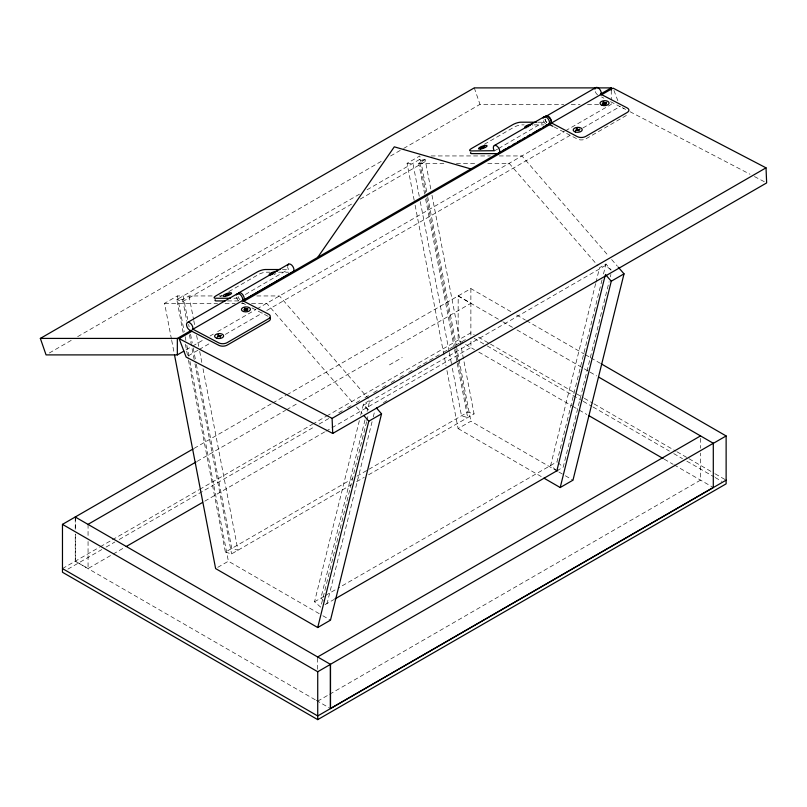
<?xml version="1.0" encoding="UTF-8"?>
<svg xmlns="http://www.w3.org/2000/svg" width="807" height="807" viewBox="0 0 807 807"><rect width="100%" height="100%" fill="white"/><g stroke="black" fill="none" stroke-linecap="round" stroke-linejoin="round"><path stroke-width="0.61" stroke-dasharray="4.04 3.03" d="M366.59 421.748L320.722 607.157L314.528 601.79L359.498 420.054M360.699 415.171L363.463 404.025L369.838 400.343L367.124 411.328M365.006 419.872L320.904 598.108L322.921 599.853M366.892 420.538L368.406 414.435M372.067 421.728L327.097 603.475L323.758 600.579M373.278 416.846L374.478 411.974M595.647 283.58L550.636 465.478L555.993 470.118M595.949 282.359L599.571 267.702L605.956 264.02L611.07 269.931M602.022 279.898L557.022 461.796L338.446 587.98M603.495 273.946L605.956 264.02M556.83 470.834L563.205 467.152L609.083 281.754M610.294 276.872L610.899 274.43M49.328 353.002L72.227 339.787M77.674 336.64L381.862 161.017M390.588 155.983L402.582 149.063M403.671 148.427L479.994 104.365L563.76 104.365M171.457 339.091L164.567 303.311L177.338 295.947L183.179 295.947L187.708 319.461M414.183 200.328L407.061 163.317L419.822 155.943L426.711 191.723M359.478 194.164L176.804 299.629L183.229 333.049M367.094 189.766L419.287 159.635L425.138 159.635L430.958 189.887M351.539 204.11L182.987 301.415L176.804 299.629L182.644 299.629L189.03 295.947L212.887 295.947M424.694 194.174L418.752 163.317L425.138 159.635M360.235 199.087L425.481 161.42L419.287 159.635L425.723 193.044M220.129 296.643L222.318 295.382M228.865 291.609L258.341 274.592A5.871 1.513 -19.1 0 1 266.189 272.191L269.901 272.191M484.371 144.292L513.847 127.274A5.871 1.513 -19.1 0 1 521.705 124.883L524.177 124.883M245.328 294.505L288.472 269.296A4.509 2.603 60 0 1 287.675 267.157M494.348 150.939L497.586 149.073M498.676 148.448L543.979 121.978M186.054 349.855L191.511 346.707M192.601 346.082L203.505 339.787M210.042 336.005L213.31 334.118M217.678 331.606L255.829 309.575M256.929 308.94L564.386 131.43M565.475 130.805L611.262 104.365L611.262 100.835M188.303 355.786L198.119 350.127M199.208 349.492L210.113 343.197M225.375 334.391L262.436 312.985M266.804 310.463L569.903 135.475M582.987 127.92L620.048 106.514M194.205 448.319L271.656 403.601M272.746 402.975L285.829 395.41M286.929 394.784L470.874 288.583L512.324 312.511M197.15 461.352L285.507 410.339M286.596 409.714L298.6 402.784M302.958 400.262L470.945 303.281L458.184 295.907L458.114 340.161L474.476 349.613M389.478 364.885L402.239 357.521M62.472 568.582L99.301 547.317M100.391 546.692L111.305 540.387M112.395 539.762L198.966 489.778M199.662 489.375L312.016 424.512M312.541 424.21L326.199 416.321M326.734 416.008L470.874 332.797L474.153 334.683M67.929 569.117L101.783 549.567M106.151 547.045L114.887 542.001M119.254 539.479L314.72 426.631M319.088 424.109L328.913 418.44M338.748 412.76L343.116 410.238M347.484 407.717L351.852 405.195M356.22 402.673L360.588 400.151M364.956 397.629L369.324 395.107M373.691 392.585L378.059 390.063M382.427 387.542L386.795 385.02M391.163 382.498L395.531 379.976M399.899 377.454L404.267 374.932M408.635 372.41L413.002 369.888M417.37 367.367L439.21 354.757M443.578 352.235L465.417 339.626M75.303 534.153L75.303 561.178L88.064 568.542L112.062 554.691M113.151 554.056L124.066 547.761M204.786 501.157L324.777 431.876M325.867 431.251L470.945 347.484L470.945 337.659M383.446 402.612L387.794 400.101M188.475 360.275L225.385 552.119L352.619 478.662M356.966 476.15L367.841 469.876M368.93 469.25L467.878 412.115L474.072 413.9L431.785 194.194M225.385 552.119L231.579 553.905L351.196 484.846M356.633 481.708L364.239 477.31M368.597 474.798L474.072 413.9M217.749 567.351L228.381 561.218L321.801 615.146M446.957 370.595L458.114 428.578L470.874 421.214L557.768 471.379M314.528 601.79L324.313 596.141M325.403 595.516L337.366 588.606M324.969 604.695L333.765 599.621M317.655 701.172L328.56 694.877M329.649 694.242L700.526 480.125L700.526 453.1M273.926 274.471L275.106 274.309M571.255 104.365L580.011 104.365M587.506 104.365L598.764 104.365M537.976 122.21L544.12 122.21M534.073 124.883L543.958 124.883M431.17 155.943L490.414 155.943M499.24 155.943L521.927 155.943L608.387 255.779M407.061 163.317L412.912 163.317L419.337 196.726M418.752 163.317L443.87 163.317M456.429 163.317L476.513 163.317M487.821 163.317L509.167 163.317L597.926 265.806M282.47 269.518L288.613 269.518M278.556 272.191L288.452 272.191M219.161 295.947L221.673 295.947M256.838 295.947L279.434 295.947L368.204 398.446M233.919 298.257L238.701 298.025M227.554 300.93L238.68 300.93M164.567 303.311L217.517 303.311M225.072 303.311L235.16 303.311M241.464 303.311L243.986 303.311M251.542 303.311L266.673 303.311L353.133 403.147M622.278 107.674L625.607 109.409M630.045 111.729L749.996 174.231M754.434 176.551L764.431 181.757M601.629 97.022L603.858 98.182M610.556 101.672L623.942 108.642M554.086 126.921L577.509 139.127A5.871 3.218 -2.4 0 0 585.801 138.885L627.281 114.937A5.871 3.218 -2.4 0 0 628.36 114.1M241.918 302.675L247.497 305.581M251.955 307.901L268.691 316.616M516.692 315.033L525.418 320.066M526.507 320.702L584.318 354.081M585.408 354.707L589.776 357.229M590.865 357.854L600.68 363.523M458.114 295.947L501.742 321.146M502.832 321.771L512.657 327.44M517.015 329.962L589.009 371.523M590.099 372.158L596.645 375.931M478.511 337.205L489.415 343.5M490.515 344.125L583.229 397.659M584.318 398.295L593.044 403.329M594.144 403.954L675.953 451.194M677.043 451.819L687.947 458.124M689.037 458.749L714.134 473.235M715.224 473.86L726.129 480.165M474.153 338.365L486.147 345.295M487.236 345.921L582.14 400.716M583.229 401.341L591.955 406.385M593.044 407.01L669.407 451.093M673.774 453.615L682.5 458.658M686.858 461.17L714.134 476.917M715.224 477.552L721.771 481.325M478.833 352.124L571.558 405.659M572.647 406.284L578.105 409.442M579.194 410.067L586.83 414.475M664.282 459.193L673.008 464.227M674.097 464.862L713.297 487.489M558.858 472.014L564.285 475.141M565.374 475.777L572.98 480.165M458.114 428.578L541.749 476.866M322.881 615.771L330.487 620.159M315.214 699.77L75.233 561.218L75.233 534.194M316.304 700.395L329.397 707.951M610.919 270.012L605.613 265.412L363.12 405.417L369.303 410.773L363.463 404.025M557.899 462.562L563.205 467.152M611.676 259.582L617.436 266.239M356.422 406.95L362.192 413.608M613.935 90.414L617.869 100.764M474.284 87.892L479.994 104.365M427.66 196.666L456.157 344.72M456.389 345.951L458.769 358.288M459.001 359.529L470.874 421.214M426.671 197.997L455.491 347.756M455.733 348.997L458.114 361.375M458.356 362.605L467.878 412.115M425.642 199.107L454.391 348.463M454.623 349.703L457.004 362.04M457.236 363.281L467.687 417.592L461.503 415.797L451.97 366.297M420.296 201.679L449.116 351.438M449.348 352.679L451.738 365.057M415.131 205.26L445.999 365.662M189.03 295.947L193.539 319.401M193.781 320.631L194.729 325.574M196.626 335.45L198.764 346.556M199.712 351.489L201.851 362.605M203.041 368.769L237.964 550.223L231.77 548.437L196.283 364.018M188.656 324.414L189.131 326.885M190.563 334.31L192.227 342.975M193.186 347.928L196.04 362.777M182.644 299.629L186.8 321.216M189.423 334.834L194.184 359.589M195.001 363.816L231.579 553.905M177.338 295.947L184.218 331.727M185.166 336.66L185.882 340.362M186.831 345.295L188.969 356.401M189.917 361.334L228.381 561.218M185.378 344.185L188.233 359.044M171.689 340.332L174.07 352.669M700.526 438.362L700.526 448.188M611.262 90.243L611.262 99.654M470.874 288.583L470.874 336.479M317.655 658.189L317.655 669.245M88.064 524.328L88.064 536.615M88.064 541.527L88.064 568.542M75.303 516.964L75.303 529.241M75.233 518.235L75.233 529.281M597.614 94.863A4.509 2.603 60 0 1 595.011 90.697M546.601 122.341A4.509 2.603 60 0 1 545.159 119.022M238.448 300.638A4.509 2.603 60 0 1 236.29 296.502M545.673 123.996A4.509 2.603 60 0 1 543.232 119.86M532.852 125.135A4.509 1.17 -19.1 0 1 532.65 125.317M546.632 122.472A4.509 2.603 60 0 1 544.896 119.244M240.042 299.72A4.509 2.603 60 0 1 238.115 296.603M275.944 273.391A4.509 1.16 -19.1 0 1 275.57 273.583"/><path stroke-width="1.21" d="M246.337 310.513L246.387 309.434L248.062 308.859L246.064 309.142L244.541 308.445L245.651 310.433L244.541 308.445M604.937 104.285L604.988 103.205L606.662 102.63L604.665 102.903L603.707 102.015L603.142 102.207L603.515 103.518L603.707 102.015M174.544 355.13L215.62 568.582L317.726 627.533L368.779 421.214L381.54 413.84L376.425 407.938M381.54 413.84L330.487 620.159L317.726 627.533M556.83 470.834L605.119 275.681M543.918 478.127L560.209 487.529L611.262 281.209L624.023 273.845L618.263 267.188M624.023 273.845L572.98 480.165L560.209 487.529M606.339 102.328L606.107 103.73M192.742 329.327L242.514 300.587L268.59 314.175A5.871 3.218 -2.4 0 1 268.58 318.725L227.1 342.672A5.871 3.218 -2.4 0 1 218.808 342.904L192.802 329.155A4.509 2.603 60 0 0 190.17 323.072A4.509 2.603 60 0 0 186.518 324.464A4.509 2.603 60 0 0 189.907 330.245L218.909 345.356A5.871 3.218 -2.4 0 0 227.201 345.124L268.681 321.176A5.871 3.218 -2.4 0 0 270.012 317.706M551.342 123.088L601.114 94.358L627.18 107.936A5.871 3.218 -2.4 0 1 627.18 112.496L585.7 136.444A5.871 3.218 -2.4 0 1 577.409 136.676L551.403 122.916A4.509 2.603 60 0 0 549.577 117.57A4.509 2.603 60 0 0 545.613 116.692M601.114 94.358L601.175 94.177A4.509 2.603 60 0 0 598.713 88.235A4.509 2.603 60 0 0 594.93 89.123M317.726 257.362L394.3 146.834L470.874 168.945M272.009 274.128L273.018 273.361L271.818 273.311L274.864 272.282L273.866 273.038M272.524 274.057L273.533 273.301M529.372 125.731L530.381 124.964L526.991 126.255L528.524 126.053L527.516 126.81L528.03 126.749M183.875 351.116L177.338 354.898L46.06 354.898L40.35 338.415L474.284 87.892L611.262 87.892L611.262 90.243M187.426 322.558L237.197 293.829M238.801 292.88L288.573 264.141M494.308 145.563L544.079 116.833M546.026 116.329L595.798 87.59M40.35 338.415L177.338 338.415L191.511 330.234M243.845 300.022L500.058 152.099M502.236 150.838L505.505 148.952M507.684 147.691L509.873 146.43M513.141 144.544L515.32 143.283M517.499 142.022L520.767 140.136M522.956 138.875L525.135 137.614M527.314 136.363L530.582 134.466M532.761 133.216L540.397 128.807M542.576 127.546L549.123 123.764M600.358 94.187L611.262 87.892M243.472 300.305L292.164 272.191A4.509 2.603 60 0 0 292.971 266.663A4.509 2.603 60 0 0 287.827 264.978M470.784 152.422A5.871 1.513 -19.1 0 0 471.924 153.623L497.899 153.623L547.671 124.883M601.064 95.044L613.058 88.114L766.025 167.836L766.65 182.917L332.716 433.44L186.124 357.047L179.124 338.647L192.207 331.092M243.452 301.505L550.909 123.996M601.77 364.159L726.129 435.951L726.129 483.847L317.726 719.632L62.472 572.264L62.472 524.368L193.115 448.944M88.064 524.328L196.061 461.977M179.124 338.647L332.101 418.369L766.025 167.836M126.245 546.5L202.607 502.418M334.855 598.996L557.768 470.289M317.655 656.959L700.526 435.911M62.472 524.368L317.726 671.737L330.487 664.373L330.487 708.586M726.129 435.951L713.368 443.315L598.834 377.192M726.129 480.165L317.726 715.95L62.472 568.582M602.96 104.648L602.436 103.679L604.11 103.104L604.251 104.204M602.436 103.679L604.433 103.397L605.956 104.093L604.988 103.205M245.51 309.333L243.835 309.908L245.832 309.636L247.356 310.332L246.387 309.434M244.914 309.747L246.085 310.292L246.064 309.142M536.746 122.21L520.777 122.2A5.871 1.513 -19.1 0 0 512.919 124.601L471.439 148.549A5.871 1.513 -19.1 0 0 470.995 150.939L494.207 150.717A4.509 2.603 60 0 1 494.56 145.462A4.509 2.603 60 0 1 499.23 149.134A4.509 2.603 60 0 1 497.899 153.623M280.009 269.518L265.271 269.518A5.871 1.513 -19.1 0 0 257.413 271.909L215.933 295.856A5.871 1.513 -19.1 0 0 215.489 298.257L230.237 298.257M225.072 300.93L216.417 300.93A5.871 1.513 -19.1 0 1 215.277 299.74M548.508 124.016L552.977 126.336M589.009 415.736L663.193 458.558M75.233 517.005L330.487 664.373M603.142 102.207L604.11 103.104M605.421 274.461L611.262 281.209M363.836 415.504L368.779 421.214M602.758 103.972L603.212 104.88M245.106 308.254L245.338 309.606M604.433 103.397L604.504 104.436M245.832 309.636L245.903 310.665M332.101 418.369L332.716 433.44M604.665 102.903L604.685 104.053M317.726 671.737L317.726 719.632M177.338 338.415L177.338 354.898M236.39 295.019A4.509 2.603 60 0 1 240.526 294.837A4.509 2.603 60 0 1 242.393 300.9M543.151 118.296A4.509 2.603 60 0 1 546.45 117.176A4.509 2.603 60 0 1 549.466 122.311A4.509 2.603 60 0 1 546.954 124.752M526.416 127.688A4.509 1.17 -19.1 0 1 525.781 126.084A4.509 1.17 -19.1 0 1 532.136 124.046M544.806 117.287A4.509 2.603 60 0 1 548.155 116.309A4.509 2.603 60 0 1 551.11 121.433A4.509 2.603 60 0 1 548.599 123.844M237.914 294.212A4.509 2.603 60 0 1 242.625 294.515A4.509 2.603 60 0 1 243.169 300.759M287.595 265.967A4.509 2.603 60 0 1 287.716 265.271M270.91 275.005A4.509 1.16 -19.1 0 1 270.587 273.2A4.509 1.16 -19.1 0 1 277.154 271.404M225.667 294.686L226.868 294.737L225.869 295.493L226.384 295.423L229.259 294.202L227.715 294.414L228.724 293.647L225.667 294.686M481.184 147.368L482.384 147.419L481.375 148.185L481.89 148.115L484.765 146.894L483.232 147.096L484.23 146.329L481.184 147.368M713.297 443.275L330.416 664.332L330.416 708.546L713.297 487.489L713.297 443.275M576.894 128.696L576.329 128.888L577.298 129.786L575.623 130.361L577.62 130.078L579.144 130.774L578.175 129.887L579.85 129.312L577.852 129.594L576.894 128.696M218.294 334.935L217.729 335.127L218.697 336.015L217.345 336.892L219.02 336.317L220.543 337.013L219.575 336.126L221.249 335.541L219.252 335.823L218.294 334.935M602.093 105.303A4.509 2.471 -2.4 0 0 609.053 103.155A4.509 2.471 -2.4 0 0 602.506 101.006A4.509 2.471 -2.4 0 0 602.093 105.303M575.28 131.985A4.509 2.471 -2.4 0 0 582.24 129.836A4.509 2.471 -2.4 0 0 575.694 127.688A4.509 2.471 -2.4 0 0 575.28 131.985M243.492 311.532A4.509 2.471 -2.4 0 0 250.452 309.384A4.509 2.471 -2.4 0 0 243.906 307.235A4.509 2.471 -2.4 0 0 243.492 311.532M216.68 338.214A4.509 2.471 -2.4 0 0 223.64 336.065A4.509 2.471 -2.4 0 0 217.093 333.916A4.509 2.471 -2.4 0 0 216.68 338.214M480.649 149.013A4.509 1.17 -19.1 0 0 487.085 145.885A4.509 1.17 -19.1 0 0 480.679 146.874A4.509 1.17 -19.1 0 0 480.649 149.013M225.143 296.32A4.509 1.16 -19.1 0 0 231.579 293.203A4.509 1.16 -19.1 0 0 225.163 294.192A4.509 1.16 -19.1 0 0 225.143 296.32"/></g></svg>
